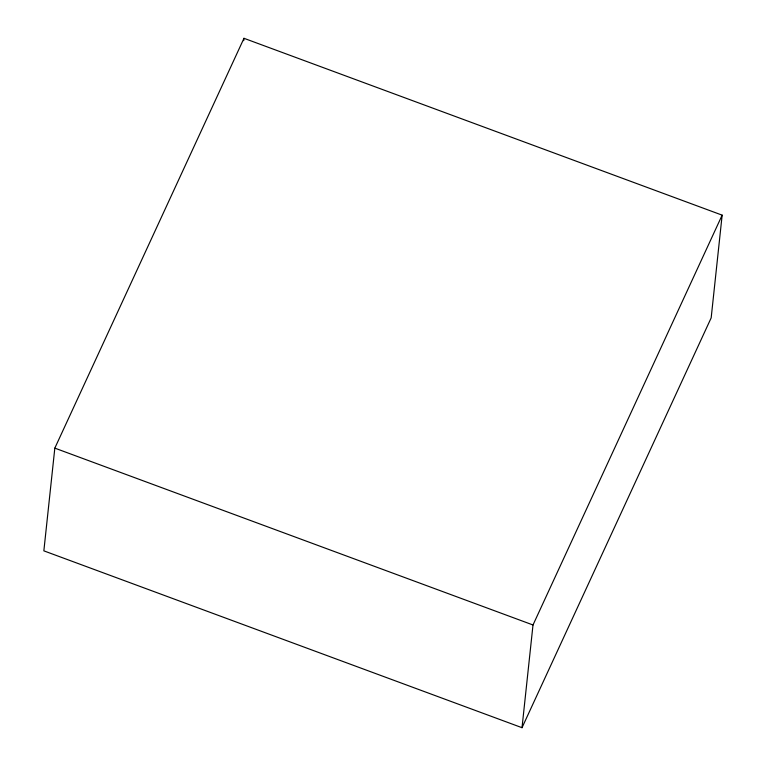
<?xml version="1.0" encoding="UTF-8"?>
<svg xmlns="http://www.w3.org/2000/svg" width="766" height="766" viewBox="0 0 766 766"><rect width="100%" height="100%" fill="white"/><g stroke="black" fill="none" stroke-linecap="round" stroke-linejoin="round"><path stroke-width="1.15" d="M54.826 448.129L43.853 550.85L522.019 727.7L711.174 317.871L722.147 215.15L243.981 38.3L54.826 448.129L533.002 624.979L522.019 727.7M243.722 40.665L243.981 38.3M533.002 624.979L722.147 215.15"/></g></svg>
